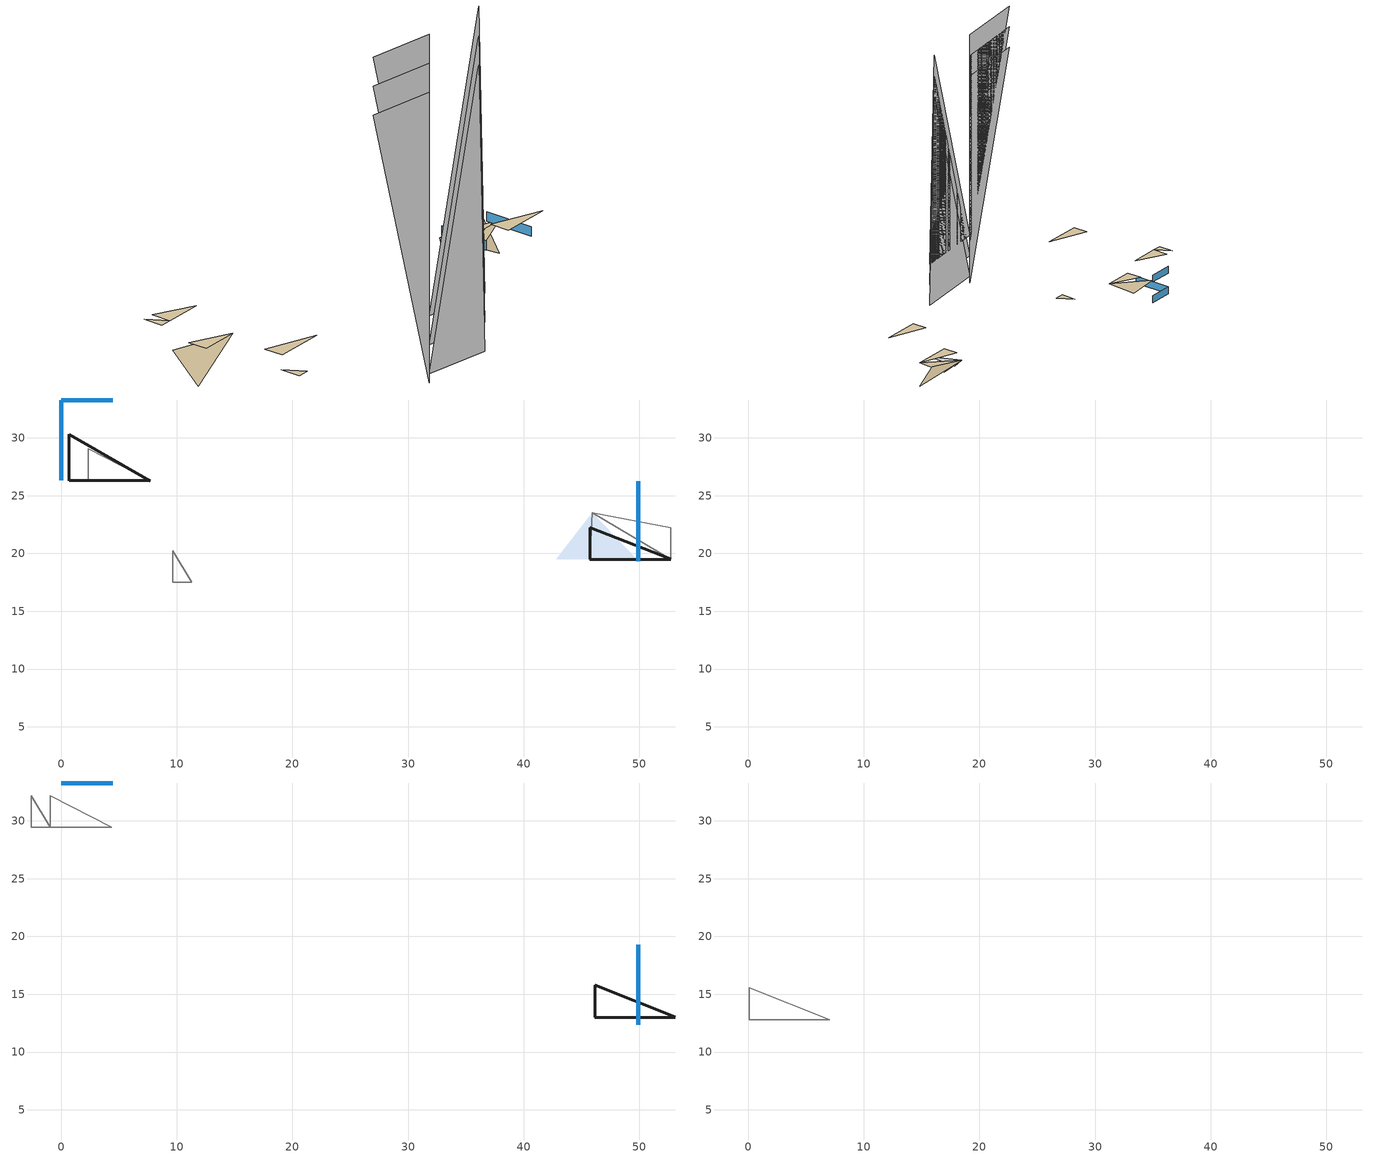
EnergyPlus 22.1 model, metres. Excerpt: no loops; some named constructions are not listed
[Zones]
EnclosedOffice_Mid_6 ZN
 wall outside (nonres_ext_wall): 0.71,30.29,6.96 7.69,26.29,7.76 0.71,26.29,3.25
 wall inside (int_wall): 2.35,29.04 2.35,26.29 7.69,26.29 z7.76
 window (Window_U_0.57_SHGC_0.39): 4.48,33.27 0.03,33.27 z4.98:6.31; 0,33.25 0,26.32 z4.98:6.29
EnclosedOffice_Mid_5 ZN
 wall inside (int_wall): 9.64,20.25 9.64,17.51 11.28,17.51 z3.79
EnclosedOffice_Mid_7 ZN
 wall outside (nonres_ext_wall): 45.74,22.24 45.74,19.5 52.72,19.5 z7.93
 wall inside (int_wall): 45.94,23.5,6.96 52.72,19.5,7.93 45.74,19.5,3.43; 45.94,23.5,6.96 52.72,22.24,7.93 52.72,19.5,3.43
 window (Window_U_0.57_SHGC_0.39): 49.91,19.32 49.91,26.25 z4.98:6.29
 ceiling to MidFloor_Plenum ZN (DropCeiling): 45.94,23.5,6.96 49.79,19.5,7.92 42.81,19.5,3.42
Corridor_Bot_1 ZN
 ceiling to FirstFloor_Plenum ZN (DropCeiling): 16.64,2.74,4.5 5.34,2.74,45.41 16.64,2.74,44.19
Corridor_Bot_2 ZN
 ceiling to FirstFloor_Plenum ZN (DropCeiling): 27.93,2.74,4.5 16.64,2.74,5.72 26.71,2.74,44.19
Corridor_Mid_1 ZN
 ceiling to MidFloor_Plenum ZN (DropCeiling): 16.64,2.74,8.47 5.34,2.74,49.37 16.64,2.74,48.15
Corridor_Mid_2 ZN
 ceiling to MidFloor_Plenum ZN (DropCeiling): 27.93,2.74,8.47 16.64,2.74,9.69 26.71,2.74,48.15
EnclosedOffice_Top_6 ZN
 wall inside (int_wall): -0.95,32.17 -0.95,29.43 4.39,29.43 z11.88; -2.59,32.17 -2.59,29.43 -0.95,29.43 z11.88
 window (Window_U_0.57_SHGC_0.39): 4.48,33.27 0.03,33.27 z8.95:10.27
EnclosedOffice_Top_8 ZN
 wall outside (nonres_ext_wall): 46.14,15.77 46.14,13.02 53.12,13.02 z11
 window (Window_U_0.57_SHGC_0.39): 49.91,12.35 49.91,19.27 z8.95:10.26
Corridor_Top_1 ZN
 ceiling to TopFloor_Plenum ZN (DropCeiling): 16.64,2.74,12.43 5.34,2.74,53.33 16.64,2.74,52.11
Corridor_Top_2 ZN
 ceiling to TopFloor_Plenum ZN (DropCeiling): 27.93,2.74,12.43 16.64,2.74,13.65 26.71,2.74,52.11
EnclosedOffice_Top_4 ZN
 wall inside (int_wall): 0.1,15.55 0.1,12.81 7.08,12.81 z11.7
[Schedule:Compact]
OpenOffice_Top_4 ZN Occupancy Schedule: Through: 12/31, For: Monday, Until: 07:00, 0, Until: 07:20, 0, Until: 07:40, 0, Until: 08:00, 0.222, Until: 08:20, 0.556, Until: 08:40, 0.889, Until: 09:00, 0.889, Until: 09:20, 1, Until: 09:40, 1, Until: 10:00, 0.889, Until: 10:20, 0.778, Until: 10:40, 0.556, Until: 11:00, 0.667, Until: 11:20, 0.778, Until: 11:40, 0.778, Until: 12:00, 0.889, Until: 12:20, 0.889, Until: 12:40, 0.444, Until: 13:00, 0.333, Until: 13:20, 0.444, Until: 13:40, 0.444, Until: 14:00, 0.444, Until: 14:20, 0.444, Until: 14:40, 0.444, Until: 15:00, 0.667, Until: 15:20, 0.889, Until: 15:40, 0.889, Until: 16:00, 0.889, Until: 16:20, 0.778, Until: 16:40, 0.889, Until: 17:00, 0.889, Until: 17:20, 0.778, Until: 17:40, 0.889, Until: 18:00, 0.778, Until: 18:20, 0.667, Until: 18:40, 0.222, Until: 19:00, 0.222, Until: 19:20, 0, Until: 19:40, 0, Until: 20:00, 0, Until: 20:20, 0, Until: 20:40, 0, Until: 21:00, 0, Until: 24:00, 0, For: Tuesday, Until: 07:00, 0, Until: 07:20, 0.222, Until: 07:40, 0, Until: 08:00, 0.222, Until: 08:20, 0.667, Until: 08:40, 0.667, Until: 09:00, 0.778, Until: 09:20, 0.778, Until: 09:40, 1, Until: 10:00, 0.889, Until: 10:20, 0.889, Until: 10:40, 0.778, Until: 11:00, 0.889, Until: 11:20, 0.889, Until: 11:40, 1, Until: 12:00, 0.889, Until: 12:20, 0.444, Until: 12:40, 0.222, Until: 13:00, 0.222, Until: 13:20, 0.333, Until: 13:40, 0.444, Until: 14:00, 0.444, Until: 14:20, 0.778, Until: 14:40, 0.778, Until: 15:00, 0.667, Until: 15:20, 0.556, Until: 15:40, 0.889, Until: 16:00, 0.889, Until: 16:20, 0.778, Until: 16:40, 0.889, Until: 17:00, 0.889, Until: 17:20, 0.889, Until: 17:40, 0.889, Until: 18:00, 0.667, Until: 18:20, 0.667, Until: 18:40, 0.444, Until: 19:00, 0.111, Until: 19:20, 0, Until: 19:40, 0, Until: 20:00, 0, Until: 20:20, 0, Until: 20:40, 0, Until: 21:00, 0, Until: 24:00, 0, For: Wednesday, Until: 07:00, 0, Until: 07:20, 0, Until: 07:40, 0, Until: 08:00, 0.333, Until: 08:20, 0.667, Until: 08:40, 0.889, Until: 09:00, 0.889, Until: 09:20, 0.889, Until: 09:40, 0.889, Until: 10:00, 0.889, Until: 10:20, 0.778, Until: 10:40, 0.778, Until: 11:00, 0.778, Until: 11:20, 0.778, Until: 11:40, 0.778, Until: 12:00, 0.778, Until: 12:20, 0.778, Until: 12:40, 0.667, Until: 13:00, 0.444, Until: 13:20, 0, Until: 13:40, 0.333, Until: 14:00, 0.889, Until: 14:20, 0.889, Until: 14:40, 0.778, Until: 15:00, 0.889, Until: 15:20, 1, Until: 15:40, 1, Until: 16:00, 0.889, Until: 16:20, 0.778, Until: 16:40, 0.667, Until: 17:00, 0.778, Until: 17:20, 0.889, Until: 17:40, 0.667, Until: 18:00, 0.556, Until: 18:20, 0.333, Until: 18:40, 0.333, Until: 19:00, 0.222, Until: 19:20, 0, Until: 19:40, 0, Until: 20:00, 0, Until: 20:20, 0, Until: 20:40, 0, Until: 21:00, 0, Until: 24:00, 0, For: Thursday, Until: 07:00, 0, Until: 07:20, 0, Until: 07:40, 0.111, Until: 08:00, 0.333, Until: 08:20, 0.444, Until: 08:40, 0.444, Until: 09:00, 0.444, Until: 09:20, 0.556, Until: 09:40, 0.556, Until: 10:00, 0.667, Until: 10:20, 0.667, Until: 10:40, 0.667, Until: 11:00, 0.778, Until: 11:20, 0.889, Until: 11:40, 0.889, Until: 12:00, 0.889, Until: 12:20, 0.889, Until: 12:40, 0.778, Until: 13:00, 0.667, Until: 13:20, 0.556, Until: 13:40, 0.444, Until: 14:00, 0.444, Until: 14:20, 0.667, Until: 14:40, 0.667, Until: 15:00, 0.667, Until: 15:20, 0.778, Until: 15:40, 0.667, Until: 16:00, 0.667, Until: 16:20, 0.667, Until: 16:40, 0.667, Until: 17:00, 0.667, Until: 17:20, 0.667, Until: 17:40, 0.889, Until: 18:00, 0.667, Until: 18:20, 0.444, Until: 18:40, 0.222, Until: 19:00, 0.111, Until: 19:20, 0, Until: 19:40, 0, Until: 20:00, 0, Until: 20:20, 0, Until: 20:40, 0, Until: 21:00, 0, Until: 24:00, 0, For: Friday, Until: 07:00, 0, Until: 07:20, 0, Until: 07:40, 0, Until: 08:00, 0.222, Until: 08:20, 0.444, Until: 08:40, 0.444, Until: 09:00, 0.444, Until: 09:20, 0.444, Until: 09:40, 0.444, Until: 10:00, 0.444, Until: 10:20, 0.444, Until: 10:40, 0.333, Until: 11:00, 0.333, Until: 11:20, 0.444, Until: 11:40, 0.222, Until: 12:00, 0.333, Until: 12:20, 0.333, Until: 12:40, 0.444, Until: 13:00, 0.222, Until: 13:20, 0.111, Until: 13:40, 0.111, Until: 14:00, 0.222, Until: 14:20, 0.333, Until: 14:40, 0.444, Until: 15:00, 0.444, Until: 15:20, 0.444, Until: 15:40, 0.444, Until: 16:00, 0.444, Until: 16:20, 0.444, Until: 16:40, 0.444, Until: 17:00, 0.444, Until: 17:20, 0.333, Until: 17:40, 0.333, Until: 18:00, 0.222, Until: 18:20, 0.222, Until: 18:40, 0.222, Until: 19:00, 0.111, Until: 19:20, 0, Until: 19:40, 0, Until: 20:00, 0, Until: 20:20, 0, Until: 20:40, 0, Until: 21:00, 0, Until: 24:00, 0, For: Saturday, Until: 07:00, 0, Until: 07:20, 0, Until: 07:40, 0, Until: 08:00, 0.111, Until: 08:20, 0.111, Until: 08:40, 0.111, Until: 09:00, 0.111, Until: 09:20, 0.111, Until: 09:40, 0, Until: 10:00, 0.111, Until: 10:20, 0.111, Until: 10:40, 0.111, Until: 11:00, 0.111, Until: 11:20, 0.111, Until: 11:40, 0, Until: 12:00, 0, Until: 12:20, 0, Until: 12:40, 0.111, Until: 13:00, 0, Until: 13:20, 0, Until: 13:40, 0, Until: 14:00, 0, Until: 14:20, 0, Until: 14:40, 0, Until: 15:00, 0, Until: 15:20, 0, Until: 15:40, 0, Until: 16:00, 0, Until: 24:00, 0, For: Sunday WinterDesignDay Holiday CustomDay1 CustomDay2, Until: 24:00, 0, For: SummerDesignDay, Until: 06:00, 0, Until: 22:00, 1, Until: 24:00, 0.05
